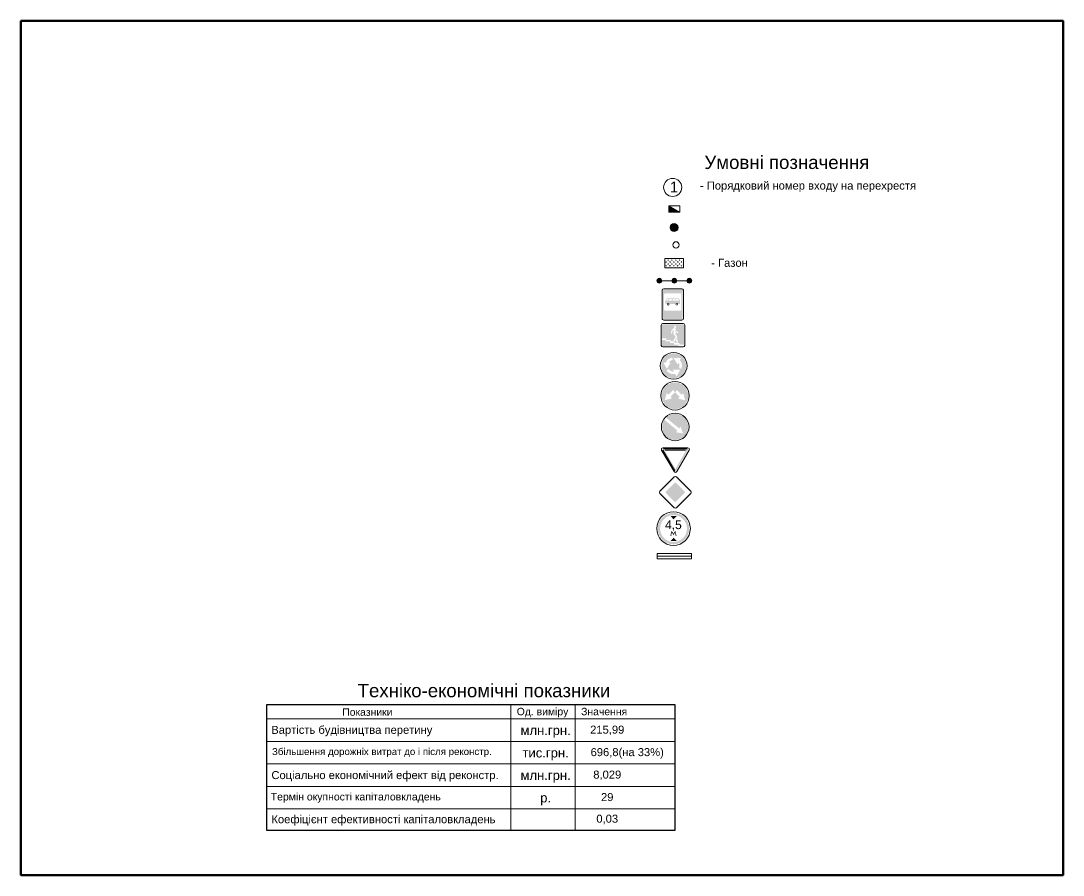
# Model space of a CAD drawing. Header units: millimetres. Extents: x -2123 to 5424, y -1286 to 835.
# Drawn here: x 183.7 to 379.1, y -191.6 to -31.5 of the extents above; entities that cross this region are included whole.
import ezdxf

# ---------------------------------------------------------------- set-up
doc = ezdxf.new("R2010")
doc.units = ezdxf.units.MM
doc.layers.get('0').update_dxf_attribs({"lineweight": 15})
for name, color, linetype, lineweight in [('вертикалка', 6, 'Continuous', 15), ('Дор. Розм.', 7, 'Continuous', 50), ('поздовжній профіль', 250, 'Continuous', 15), ('Текст', 7, 'Continuous', 15)]:
    doc.layers.add(name, color=color, linetype=linetype, lineweight=lineweight)
doc.layers.add('Трава', color=80, linetype='Continuous')
doc.styles.get("Standard").update_dxf_attribs({"font": 'arial.ttf'})
doc.styles.add('стиль1', font='isocpeui.ttf')

# ---------------------------------------------------------------- blocks, each defined once
blk = doc.blocks.new('4-3')
h = blk.add_hatch(color=5)
h.paths.add_polyline_path([(0.23, 0, 1), (6.77, 0, 1)])
h.paths.add_polyline_path([(2.02, 1.63), (2.14, 1.73), (2.25, 1.81), (2.38, 1.89), (2.55, 1.98), (2.69, 2.04), (2.81, 2.08), (2.92, 2.12), (3.06, 2.15), (3.14, 2.16), (3.25, 1.51), (3.13, 1.49), (2.96, 1.44), (2.82, 1.38), (2.69, 1.31), (2.6, 1.25), (2.51, 1.19), (2.4, 1.08), (2.3, 0.98), (2.22, 0.87), (2.18, 0.81), (2.68, 0.81), (1.75, -0.77), (0.79, 0.82), (1.48, 0.8), (1.52, 0.97), (1.59, 1.1), (1.68, 1.24), (1.8, 1.4), (1.92, 1.53)], flags=16)
h.paths.add_polyline_path([(3.49, 2.06), (5.4, 2.06), (5.1, 1.47), (5.2, 1.35), (5.32, 1.19), (5.44, 0.99), (5.55, 0.74), (5.61, 0.53), (5.65, 0.32), (5.67, 0.16), (5.68, -0.06), (5.65, -0.3), (5.6, -0.57), (5.54, -0.76), (5.52, -0.79), (4.91, -0.56), (4.96, -0.4), (5, -0.24), (5.01, -0.08), (5.01, 0.02), (5.01, 0.14), (4.99, 0.28), (4.97, 0.38), (4.91, 0.54), (4.86, 0.66), (4.82, 0.75), (4.78, 0.81), (4.53, 0.3)], flags=16)
h.paths.add_polyline_path([(2.21, -0.86), (2.31, -1), (2.49, -1.19), (2.68, -1.32), (2.95, -1.45), (3.21, -1.52), (3.34, -1.54), (3.56, -1.54), (3.57, -1.52), (3.31, -1.06), (5.23, -1.03), (4.27, -2.79), (3.91, -2.16), (3.74, -2.19), (3.37, -2.2), (3.11, -2.18), (2.75, -2.08), (2.54, -1.99), (2.3, -1.86), (2.1, -1.71), (1.89, -1.54), (1.77, -1.39), (1.65, -1.24)], flags=16)
at = {"color": 5}
blk.add_circle((3.5, 0), 3.5, dxfattribs=at)
blk = doc.blocks.new('5-12')
h = blk.add_hatch(color=5)
h.paths.add_polyline_path([(0.5, 4.89, 0.414214), (0.25, 4.64), (0.25, -4.64, 0.414214), (0.5, -4.89), (6.5, -4.89, 0.414214), (6.75, -4.64), (6.75, 4.64, 0.414214), (6.5, 4.89)])
h.paths.add_polyline_path([(6.04, 3.61, -0.414214), (6.34, 3.31), (6.34, -1.78, -0.414214), (6.04, -2.08), (0.96, -2.08, -0.414214), (0.66, -1.78), (0.66, 3.31, -0.414214), (0.96, 3.61)], flags=16)
h = blk.add_hatch(color=7)
edge = h.paths.add_edge_path()
edge.add_arc((5.71, 1.18), 0.2, 0, 31.0891)
edge.add_line((5.88, 1.28), (5.51, 1.9))
edge.add_arc((5.34, 1.79), 0.2, 31.0891, 90)
edge.add_line((5.34, 1.99), (1.7, 1.99))
edge.add_arc((1.7, 1.69), 0.3, 90, 146.6948)
edge.add_line((1.45, 1.86), (1.14, 1.39))
edge.add_arc((1.39, 1.23), 0.3, 146.6948, 180)
edge.add_line((1.09, 1.23), (1.09, 0.31))
edge.add_arc((1.29, 0.31), 0.2, 180, 270)
edge.add_line((1.29, 0.11), (1.43, 0.11))
edge.add_arc((1.97, 0.11), 0.536, 0, 180, ccw=False)
edge.add_line((2.5, 0.11), (4.28, 0.11))
edge.add_arc((4.81, 0.11), 0.536, 0, 180, ccw=False)
edge.add_line((5.35, 0.11), (5.71, 0.11))
edge.add_arc((5.71, 0.31), 0.2, 270, 360)
edge.add_line((5.91, 0.31), (5.91, 1.18))
edge = h.paths.add_edge_path(flags=16)
edge.add_arc((5.26, 1.7), 0.1, 0, 90)
edge.add_line((5.26, 1.8), (4.57, 1.8))
edge.add_arc((4.57, 1.7), 0.1, 90, 180)
edge.add_line((4.47, 1.7), (4.47, 1.33))
edge.add_arc((4.57, 1.33), 0.1, 180, 270)
edge.add_line((4.57, 1.23), (5.44, 1.23))
edge.add_arc((5.44, 1.33), 0.1, 270, 360)
edge.add_line((5.54, 1.33), (5.36, 1.7))
edge = h.paths.add_edge_path(flags=16)
edge.add_arc((4.2, 1.33), 0.1, 270, 360)
edge.add_line((4.3, 1.33), (4.3, 1.7))
edge.add_arc((4.2, 1.7), 0.1, 0, 90)
edge.add_line((4.2, 1.8), (3.51, 1.8))
edge.add_arc((3.51, 1.7), 0.1, 90, 180)
edge.add_line((3.41, 1.7), (3.41, 1.33))
edge.add_arc((3.51, 1.33), 0.1, 180, 270)
edge.add_line((3.51, 1.23), (4.2, 1.23))
edge = h.paths.add_edge_path(flags=16)
edge.add_arc((3.09, 1.7), 0.1, 0, 90)
edge.add_line((3.09, 1.8), (2.4, 1.8))
edge.add_arc((2.4, 1.7), 0.1, 90, 180)
edge.add_line((2.3, 1.7), (2.3, 1.33))
edge.add_arc((2.4, 1.33), 0.1, 180, 270)
edge.add_line((2.4, 1.23), (3.09, 1.23))
edge.add_arc((3.09, 1.33), 0.1, 270, 360)
edge.add_line((3.19, 1.33), (3.19, 1.7))
edge = h.paths.add_edge_path(flags=16)
edge.add_arc((1.96, 1.33), 0.1, 270, 360)
edge.add_line((2.06, 1.33), (2.06, 1.7))
edge.add_arc((1.96, 1.7), 0.1, 0, 90)
edge.add_line((1.96, 1.8), (1.66, 1.8))
edge.add_arc((1.66, 1.7), 0.1, 90, 146.6948)
edge.add_line((1.58, 1.76), (1.33, 1.38))
edge.add_arc((1.42, 1.33), 0.1, 146.6948, 270)
edge.add_line((1.42, 1.23), (1.96, 1.23))
h = blk.add_hatch(color=7)
h.paths.add_polyline_path([(2.4, 0.11, 1), (1.54, 0.11, 1)])
h.paths.add_polyline_path([(1.74, 0.11, -1), (2.2, 0.11, -1)], flags=16)
h = blk.add_hatch(color=7)
h.paths.add_polyline_path([(5.24, 0.11, 1), (4.38, 0.11, 1)])
h.paths.add_polyline_path([(4.59, 0.11, -1), (5.04, 0.11, -1)], flags=16)
at = {"color": 5}
for p, q in [((0, 4.64), (0, -4.64)), ((6.5, 5.14), (0.5, 5.14)), ((7, -4.64), (7, 4.64)), ((0.5, -5.14), (6.5, -5.14))]:
    blk.add_line(p, q, dxfattribs=at)
for centre, start, end in [((0.5, 4.64), 90, 180), ((6.5, 4.64), 0, 90), ((0.5, -4.64), 180, 270), ((6.5, -4.64), 270, 0)]:
    blk.add_arc(centre, 0.5, start, end, dxfattribs=at)
blk = doc.blocks.new('4-2-3')
h = blk.add_hatch(color=5)
h.paths.add_polyline_path([(3.55, 3.27), (3.45, 3.27, 0.409993), (0.23, 0, 1), (6.77, 0, 0.409993)])
h.paths.add_polyline_path([(1.47, 0.66), (1.88, 0.25), (3.02, 1.39), (3.5, 0.91), (3.98, 1.39), (5.12, 0.25), (5.53, 0.66), (6, -1.11), (4.23, -0.64), (4.64, -0.23), (3.5, 0.91), (2.36, -0.23), (2.77, -0.64), (1.01, -1.11)], flags=16)
at = {"color": 5}
blk.add_circle((3.5, 0), 3.5, dxfattribs=at)
blk = doc.blocks.new('4-2-1')
blk.add_hatch(color=5).paths.add_polyline_path([(1.41, 2.56), (4.46, -0.48), (4.87, -0.07), (5.33, -1.84), (3.57, -1.37), (3.98, -0.96), (0.93, 2.08, 19.482096)])
at = {"color": 5}
blk.add_circle((3.5, 0), 3.5, dxfattribs=at)
blk = doc.blocks.new('2-4')
h = blk.add_hatch(color=1)
edge = h.paths.add_edge_path(flags=16)
edge.add_line((-3.24, 6.63), (-0.09, 1.18))
edge.add_arc((0, 1.23), 0.1, 210, 330)
edge.add_line((0.09, 1.18), (3.24, 6.63))
edge.add_arc((3.15, 6.68), 0.1, 330, 450)
edge.add_line((3.15, 6.78), (-3.15, 6.78))
edge.add_arc((-3.15, 6.68), 0.1, 450, 570)
edge = h.paths.add_edge_path()
edge.add_arc((0, 0.64), 0.25, 210, 330)
edge.add_line((0.22, 0.51), (3.88, 6.85))
edge.add_arc((3.66, 6.98), 0.25, 330, 450)
edge.add_line((3.66, 7.23), (-3.66, 7.23))
edge.add_arc((-3.66, 6.98), 0.25, 450, 570)
edge.add_line((-3.88, 6.85), (-0.22, 0.51))
at = {"color": 1}
for p, q in [((-4.21, 6.84), (-0.4, 0.23)), ((-3.88, 6.85), (-0.22, 0.51)), ((3.81, 7.53), (-3.81, 7.53)), ((-3.24, 6.63), (-0.09, 1.18)), ((0.22, 0.51), (3.88, 6.85)), ((0.4, 0.23), (4.21, 6.84))]:
    blk.add_line(p, q, dxfattribs=at)
for centre, start, end in [((-3.81, 7.07), 90, 210), ((3.81, 7.07), 330, 90), ((0, 0.46), 210, 330)]:
    blk.add_arc(centre, 0.461, start, end, dxfattribs=at)
blk = doc.blocks.new('столб')
at = {"layer": 'поздовжній профіль', "color": 160}
for points in [[(-500, 0, 0, 0, 0), (-1000, 0, 350, 0, 0), (-1700, 0, 0, 0, 0)], [(500, 0, 0, 0, 0), (1000, 0, 350, 0, 0), (1700, 0, 0, 0, 0)]]:
    blk.add_lwpolyline(points, format="xyseb", dxfattribs=at)
blk.add_circle((0, 0), 500, dxfattribs=at)
blk = doc.blocks.new('sdfahgas')
h = blk.add_hatch(color=7)
edge = h.paths.add_edge_path(flags=16)
edge.add_line((6.61, 6.61), (0.16, 13.06))
edge.add_arc((0, 12.9), 0.223, 45, 135)
edge.add_line((-0.16, 13.06), (-6.61, 6.61))
edge.add_arc((-6.45, 6.45), 0.223, 135, 225)
edge.add_line((-6.61, 6.29), (-0.16, -0.16))
edge.add_arc((0, 0), 0.223, 225, 315)
edge.add_line((0.16, -0.16), (6.61, 6.29))
edge.add_arc((6.45, 6.45), 0.223, -45, 45)
edge = h.paths.add_edge_path()
edge.add_line((-0.28, 13.18), (-6.73, 6.73))
edge.add_arc((-6.45, 6.45), 0.393, 135, 225)
edge.add_line((-6.73, 6.17), (-0.28, -0.28))
edge.add_arc((0, 0), 0.393, 225, 315)
edge.add_line((0.28, -0.28), (6.73, 6.17))
edge.add_arc((6.45, 6.45), 0.393, -45, 45)
edge.add_line((6.73, 6.73), (0.28, 13.18))
edge.add_arc((0, 12.9), 0.393, 45, 135)
h = blk.add_hatch(color=7)
edge = h.paths.add_edge_path(flags=16)
edge.add_line((-0.15, 10.54), (-4.09, 6.6))
edge.add_arc((-3.94, 6.45), 0.217, 135, 225)
edge.add_line((-4.09, 6.3), (-0.15, 2.36))
edge.add_arc((0, 2.51), 0.217, 225, 315)
edge.add_line((0.15, 2.36), (4.09, 6.3))
edge.add_arc((3.94, 6.45), 0.217, -45, 45)
edge.add_line((4.09, 6.6), (0.15, 10.54))
edge.add_arc((0, 10.39), 0.217, 45, 135)
edge = h.paths.add_edge_path()
edge.add_arc((-3.94, 6.45), 0.375, 135, 225)
edge.add_line((-4.2, 6.19), (-0.27, 2.25))
edge.add_arc((0, 2.51), 0.375, 225, 315)
edge.add_line((0.27, 2.25), (4.2, 6.19))
edge.add_arc((3.94, 6.45), 0.375, -45, 45)
edge.add_line((4.2, 6.72), (0.27, 10.65))
edge.add_arc((0, 10.39), 0.375, 45, 135)
edge.add_line((-0.26, 10.65), (-4.2, 6.72))
blk.add_hatch(color=2).paths.add_polyline_path([(-4.11, 6.68), (-0.19, 10.6), (-0.04, 10.64), (0.11, 10.6), (0.19, 10.52), (4.07, 6.63), (4.14, 6.49), (4.12, 6.35), (4.05, 6.25), (0.13, 2.33), (0.04, 2.27), (-0.09, 2.27), (-0.2, 2.36), (-4.15, 6.31), (-4.19, 6.43), (-4.17, 6.57)])
at = {"color": 7}
for p, q in [((-0.48, 13.38), (-6.93, 6.93)), ((6.93, 6.93), (0.48, 13.38)), ((-6.93, 5.97), (-0.48, -0.48)), ((0.48, -0.48), (6.93, 5.97))]:
    blk.add_line(p, q, dxfattribs=at)
for centre, start, end in [((0, 12.9), 45, 135), ((-6.45, 6.45), 135, 225), ((6.45, 6.45), 315, 45), ((0, 0), 225, 315)]:
    blk.add_arc(centre, 0.675, start, end, dxfattribs=at)
blk = doc.blocks.new('3-13')
h = blk.add_hatch(color=1)
edge = h.paths.add_edge_path(flags=16)
edge.add_arc((3.5, 0), 2.8, 0, 360)
edge = h.paths.add_edge_path()
edge.add_arc((3.5, 0), 3.27, 0, 360)
blk.add_hatch(color=7).paths.add_polyline_path([(3.13, -0.77), (3.49, -1.37), (3.83, -0.77), (3.95, -1.54), (4.11, -1.54), (3.92, -0.57), (3.77, -0.57), (3.48, -1.07), (3.18, -0.57), (3.02, -0.57), (2.86, -1.54), (3.02, -1.54)])
at = {"color": 1}
blk.add_circle((3.5, 0), 3.5, dxfattribs=at)
at = {"color": 7}
for points in [[(2.89, 2.6), (4.17, 2.6), (3.5, 1.92)], [(2.89, -2.6), (4.17, -2.6), (3.5, -1.92)]]:
    blk.add_solid(points, dxfattribs=at)
at = {"insert": (1.72, 1.68), "char_height": 1.8, "attachment_point": 1}
blk.add_mtext_dynamic_manual_height_columns('4,5', width=3.8991, gutter_width=12.5, heights=[0], dxfattribs=at)
blk = doc.blocks.new('5-17-1')
h = blk.add_hatch(color=5)
h.paths.add_polyline_path([(6.74, 3.04, 0.414214), (6.53, 3.25), (0.45, 3.25, 0.414214), (0.24, 3.04), (0.24, -0.93), (1.55, -0.93), (1.55, -1.37), (2.79, -1.37), (2.79, -1.84), (4.02, -1.84), (4.02, -2.33), (5.35, -2.33), (5.35, -2.78), (6.74, -2.78)])
h.paths.add_polyline_path([(4.43, 2.36), (4.4, 2.23), (4.34, 2.16), (4.26, 2.14), (4.12, 2.2), (3.93, 2.28), (3.87, 2.34), (3.8, 2.49), (3.8, 2.59), (3.8, 2.66), (3.85, 2.75), (3.89, 2.81), (3.99, 2.85), (4.1, 2.86), (4.23, 2.82), (4.38, 2.66), (4.43, 2.54)], flags=16)
h.paths.add_polyline_path([(4.34, 1.91), (4.35, 1.86), (4.27, 0.46, 0.163851), (4.32, 0.27), (4.71, -0.32, -0.317132), (4.71, -0.72), (4.03, -1.64, -0.900401), (3.64, -1.44), (4.26, -0.58, 0.312757), (4.26, -0.46), (3.66, 0.43, -0.184538), (3.61, 0.64), (3.75, 1.64), (3.41, 1.37), (3.37, 1.33), (3.36, 1.29), (3.16, 0.53), (3.13, 0.49), (3.07, 0.45), (3.03, 0.44), (2.96, 0.45), (2.91, 0.48), (2.88, 0.52), (2.87, 0.56), (2.87, 0.63), (3.11, 1.57), (3.82, 2.17), (3.86, 2.19), (3.9, 2.19), (3.95, 2.18), (4.31, 1.95)], flags=16)
h.paths.add_polyline_path([(5.07, 0.86), (5.09, 0.78), (5.07, 0.7), (5.01, 0.63), (4.93, 0.61), (4.85, 0.63), (4.44, 0.99), (4.45, 1.39)], flags=16)
h.paths.add_polyline_path([(4.73, -0.92), (4.98, -2, -0.855356), (4.55, -2.07), (4.38, -1.42)], flags=16)
h.paths.add_polyline_path([(5.13, -2.79), (3.8, -2.79), (3.8, -2.32), (2.56, -2.32), (2.56, -1.85), (1.31, -1.85), (1.31, -1.39), (0.24, -1.39), (0.24, -3.04, 0.414214), (0.45, -3.25), (5.12, -3.25)])
at = {"color": 5}
for p, q in [((6.53, 3.49), (0.45, 3.49)), ((0, 3.04), (0, -3.04)), ((6.98, -3.04), (6.98, 3.04)), ((0.45, -3.49), (6.53, -3.49))]:
    blk.add_line(p, q, dxfattribs=at)
for centre, start, end in [((0.45, 3.04), 90, 180), ((6.53, 3.04), 0, 90), ((0.45, -3.04), 180, 270), ((6.53, -3.04), 270, 0)]:
    blk.add_arc(centre, 0.45, start, end, dxfattribs=at)

msp = doc.modelspace()

# ---------------------------------------------------------------- hatches: boundary and pattern name
h = msp.add_hatch(color=0)
h.dxf.hatch_style = 1
h.paths.add_polyline_path([(305.131, -66.194), (305.131, -67.394), (307.181, -67.394)])
h = msp.add_hatch(color=0)
h.dxf.hatch_style = 1
edge = h.paths.add_edge_path()
edge.add_arc((306.122, -70.25), 0.75, 0, 360)
h = msp.add_hatch(color=0)
h.dxf.hatch_style = 1
edge = h.paths.add_edge_path()
edge.add_arc((303.366, -80.218), 0.45, 0, 360)
h = msp.add_hatch(color=0)
h.dxf.hatch_style = 1
edge = h.paths.add_edge_path()
edge.add_arc((306.172, -80.218), 0.45, 0, 360)
h = msp.add_hatch(color=0)
h.dxf.hatch_style = 1
edge = h.paths.add_edge_path()
edge.add_arc((308.978, -80.218), 0.45, 0, 360)
at = {"layer": 'Трава', "lineweight": 5}
h = msp.add_hatch(dxfattribs=at)
h.set_pattern_fill('GRASS', color=0, scale=0.02)
h.set_pattern_definition([(90, (-407.67108, -321.36383), (-0.35921024, 0.35921024), [0.09525, -0.6231705]), (45, (-407.6711, -321.36383), (-0.35921024, 0.35921024), [0.09525, -0.41275]), (135, (-407.6711, -321.36383), (-0.35921024, -0.35921024), [0.09525, -0.41275])])
h.paths.add_polyline_path([(307.867, -77.824), (307.867, -76.074), (304.367, -76.074), (304.367, -77.824)])

# ---------------------------------------------------------------- linework, layer by layer
at = {"color": 0}
for p, q in [((309.401, -131.37), (302.964, -131.37)), ((302.964, -131.37), (302.964, -132.37)), ((309.401, -131.87), (302.964, -131.87)), ((309.401, -132.37), (302.964, -132.37)), ((309.401, -131.37), (309.401, -132.37))]:
    msp.add_line(p, q, dxfattribs=at)
for points in [[(305.131, -66.194), (307.181, -66.194), (307.181, -67.394), (305.131, -67.394)], [(304.367, -76.074), (307.867, -76.074), (307.867, -77.824), (304.367, -77.824)]]:
    msp.add_lwpolyline(points, close=True, dxfattribs=at)
msp.add_lwpolyline([(305.131, -66.194), (307.181, -67.394)], dxfattribs=at)
for centre, radius in [((305.861, -62.741), 1.694), ((306.122, -70.25), 0.75), ((303.366, -80.218), 0.45), ((306.172, -80.218), 0.45), ((308.978, -80.218), 0.45)]:
    msp.add_circle(centre, radius, dxfattribs=at)
at = {"layer": 'вертикалка', "color": 0, "lineweight": 20}
for points in [[(306.172, -80.218), (303.366, -80.218)], [(308.978, -80.218), (306.172, -80.218)]]:
    msp.add_lwpolyline(points, dxfattribs=at)
at = {"layer": 'Дор. Розм.'}
msp.add_lwpolyline([(183.654, -31.509), (379.066, -31.509), (379.066, -191.637), (183.654, -191.637)], close=True, dxfattribs=at)
at = {"layer": 'Текст', "color": 0, "ltscale": 20}
for p, q in [((275.518, -159.667), (275.518, -183.271)), ((287.59, -159.667), (287.59, -183.271)), ((229.773, -162.366), (306.284, -162.366)), ((229.773, -166.578), (306.284, -166.578)), ((229.773, -170.79), (306.284, -170.79)), ((229.773, -175.002), (306.284, -175.002)), ((229.773, -179.214), (306.284, -179.214)), ((229.773, -183.271), (299.59, -183.271)), ((240.096, -183.271), (299.59, -183.271))]:
    msp.add_line(p, q, dxfattribs=at)
at = {"layer": 'Текст', "color": 0, "lineweight": 30, "ltscale": 20}
msp.add_lwpolyline([(229.773, -159.667), (306.284, -159.667), (306.284, -183.271), (229.773, -183.271)], close=True, dxfattribs=at)

# ---------------------------------------------------------------- block references
at = {"color": 0, "xscale": 0.001200000000244472, "yscale": 0.001200000000244472, "zscale": 0.001200000000244472, "rotation": 0.01217534568654122}
msp.add_blockref('столб', (306.476, -73.512), dxfattribs=at)
at = {"color": 0, "linetype": 'Continuous'}
for name, p, xscale, yscale, zscale, rotation in [('5-12', (303.887, -84.657), 0.5702400000002614, 0.5702400000002614, 0.5702400000002614, 0.0105900529496098), ('4-2-3', (303.629, -101.751), 0.7620479999998102, 0.7620479999998102, 0.7620479999998102, 359.2969068376493), ('4-2-1', (303.747, -107.866), 0.7409556000000004, 0.7409556000000004, 0.7409556000000004, 5.443749136175293), ('2-4', (303.794, -111.679), 0.6112259999991887, 0.6112259999991887, 0.6112259999991887, 240.033053034436)]:
    msp.add_blockref(name, p, dxfattribs=dict(at, xscale=xscale, yscale=yscale, zscale=zscale, rotation=rotation))
for name, p, xscale, yscale, zscale in [('5-17-1', (303.714, -90.437), 0.63, 0.63, 0.63), ('4-3', (303.542, -96.159), 0.7155104595155694, 0.7155104595155694, 0.7155104595155694), ('3-13', (302.87, -126.671), 0.9, 0.9, 0.9)]:
    msp.add_blockref(name, p, dxfattribs=dict(at, xscale=xscale, yscale=yscale, zscale=zscale))
at = {"color": 0, "xscale": 0.42, "yscale": 0.42, "zscale": 0.42}
msp.add_blockref('sdfahgas', (306.355, -122.591), dxfattribs=at)

# ---------------------------------------------------------------- texts
at = {"color": 0}
for s, insert, char_height, width, attachment_point in [('Умовні позначення', (327.269, -58.045), 2.5, 58.15794, 5), ('- Порядковий номер входу на перехрестя', (331.227, -62.61), 1.5, 57.43699, 5), ('- Газон', (316.519, -76.873), 1.5, 11.62917, 5), ('Техніко-економічні показники', (246.791, -155.79), 2.5, 55.83922, 1), ('Вартість будівництва перетину ', (230.608, -163.65), 1.5, 55.83922, 1), ('\\pxqc;{\\H1.1667x;млн.грн.}', (276.382, -163.616), 1.5, 11.31703, 1), ('\\pxqc;{\\f@Arial Unicode MS|b0|i0|c204|p34;\\C256;215,99}', (287.59, -163.616), 1.5, 12, 1), ('Збільшення дорожніх витрат до і після реконстр.', (230.742, -167.828), 1.3, 55.83922, 1), ('\\pxqc;{\\H1.1667x;тис.грн.}', (276.382, -167.828), 1.5, 11.31703, 1), ('Соціально економічний ефект від реконстр.', (230.631, -172.134), 1.5, 55.83922, 1), ('\\pxqc;{\\H1.1667x;млн.грн.}', (276.382, -172.04), 1.5, 11.31703, 1), ('{\\C256;Термін окупності капіталовкладень }', (230.511, -176.235), 1.4, 38.85348, 1), ('\\pxqc;{\\H1.1667x;р.}', (276.382, -176.252), 1.5, 11.31703, 1), ('\\pxqc;29', (287.59, -176.252), 1.5, 12, 1), ('Коефіцієнт ефективності капіталовкладень', (230.631, -180.404), 1.5, 55.83922, 1), ('\\pxqc;{\\f@Arial Unicode MS|b0|i0|c0|p34;\\C256;0\\f@Arial Unicode MS|b0|i0|c204|p34;,\\f@Arial Unicode MS|b0|i0|c0|p34;0\\f@Arial Unicode MS|b0|i0|c204|p34;3}', (287.59, -180.309), 1.5, 12, 1)]:
    msp.add_mtext(s, dxfattribs=dict(at, insert=insert, char_height=char_height, width=width, attachment_point=attachment_point))
at = {"color": 0, "insert": (305.327, -61.656), "char_height": 2, "width": 0.63721, "attachment_point": 1, "style": 'стиль1'}
msp.add_mtext('{\\fArial|b0|i0|c0|p34;1}', dxfattribs=at)
at = {"insert": (287.83, -167.828), "char_height": 1.5, "width": 19.01667, "attachment_point": 1}
msp.add_mtext('\\pxqc;{\\f@Arial Unicode MS|b0|i0|c0|p34;\\C256;696,8(\\f@Arial Unicode MS|b0|i0|c204|p34;на 33%)}', dxfattribs=at)
at = {"color": 1, "insert": (287.59, -172.04), "char_height": 1.5, "width": 12, "attachment_point": 1}
msp.add_mtext('\\pxqc;{\\f@Arial Unicode MS|b0|i0|c0|p34;\\C256;8\\f@Arial Unicode MS|b0|i0|c204|p34;,\\f@Arial Unicode MS|b0|i0|c0|p34;029}', dxfattribs=at)
at = {"layer": 'Текст', "color": 0, "ltscale": 20}
for s, p in [('Од. виміру', (276.622, -161.664)), ('Показники', (243.914, -161.77)), ('Значення', (288.695, -161.664))]:
    msp.add_text(s, height=1.3942, dxfattribs=at).set_placement(p)

doc.saveas('drawing.dxf')
